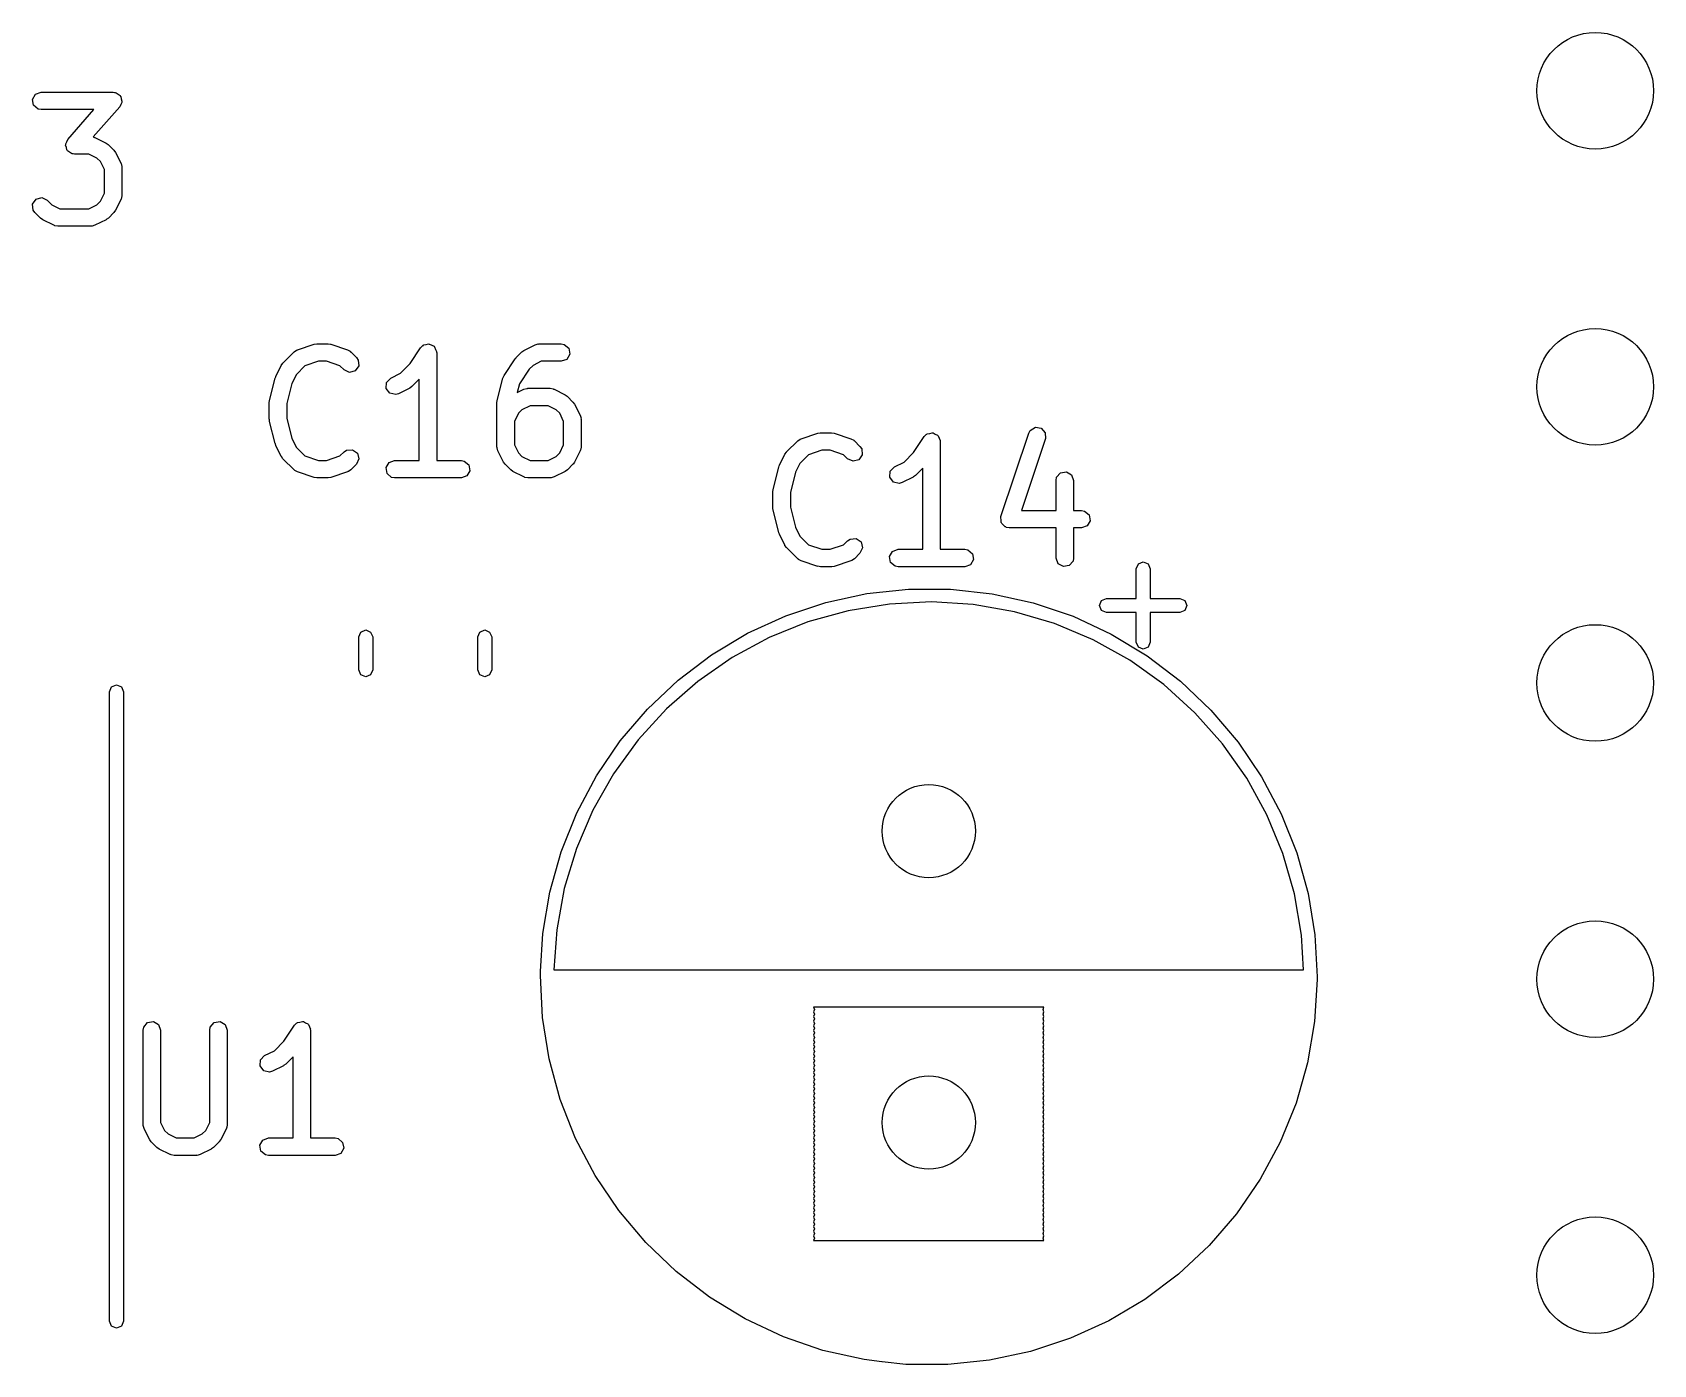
# Model space of a CAD drawing. Extents: x 122.1 to 176.4, y -124 to -74.3.
# Drawn here: x 162.49 to 176.4, y -115.07 to -103.64 of the extents above; entities that cross this region are included whole.
import ezdxf

# ---------------------------------------------------------------- set-up
doc = ezdxf.new("R2010")
doc.units = 0
doc.layers.add('BLACK', color=7, linetype='CONTINUOUS')

msp = doc.modelspace()

# ---------------------------------------------------------------- linework, layer by layer
at = {"layer": 'BLACK', "linetype": 'CONTINUOUS'}
for p, q in [((162.494, -104.214), (162.52, -104.17)), ((162.503, -104.265), (162.494, -104.214)), ((162.52, -104.17), (162.568, -104.152)), ((162.568, -104.152), (163.187, -104.152)), ((163.187, -104.152), (163.198, -104.154)), ((163.198, -104.154), (163.201, -104.154)), ((163.201, -104.154), (163.204, -104.155)), ((163.204, -104.155), (163.213, -104.157)), ((163.213, -104.157), (163.228, -104.17)), ((163.228, -104.17), (163.245, -104.18)), ((163.245, -104.18), (163.247, -104.186)), ((163.247, -104.186), (163.252, -104.19)), ((163.261, -104.24), (163.251, -104.258)), ((163.252, -104.19), (163.255, -104.21)), ((163.255, -104.21), (163.262, -104.229)), ((163.262, -104.229), (163.26, -104.235)), ((163.26, -104.235), (163.261, -104.24)), ((162.542, -104.298), (162.503, -104.265)), ((162.568, -104.302), (162.542, -104.298)), ((163.022, -104.302), (162.568, -104.302)), ((162.797, -104.559), (163.022, -104.302)), ((163.243, -104.277), (163.016, -104.537)), ((163.251, -104.258), (163.243, -104.277)), ((162.779, -104.607), (162.781, -104.601)), ((162.785, -104.626), (162.779, -104.607)), ((162.78, -104.595), (162.79, -104.578)), ((162.781, -104.601), (162.78, -104.595)), ((162.789, -104.646), (162.785, -104.626)), ((162.793, -104.65), (162.789, -104.646)), ((162.79, -104.578), (162.797, -104.559)), ((162.795, -104.655), (162.793, -104.65)), ((162.812, -104.666), (162.795, -104.655)), ((162.828, -104.679), (162.812, -104.666)), ((163.016, -104.537), (163.022, -104.538)), ((163.022, -104.538), (163.026, -104.541)), ((163.026, -104.541), (163.03, -104.541)), ((163.03, -104.541), (163.125, -104.589)), ((163.125, -104.589), (163.143, -104.602)), ((163.143, -104.602), (163.145, -104.603)), ((163.145, -104.603), (163.192, -104.651)), ((163.192, -104.651), (163.205, -104.669)), ((163.205, -104.669), (163.206, -104.67)), ((163.206, -104.67), (163.254, -104.765)), ((162.836, -104.68), (162.828, -104.679)), ((162.839, -104.682), (162.836, -104.68)), ((162.842, -104.681), (162.839, -104.682)), ((162.854, -104.683), (162.842, -104.681)), ((162.979, -104.683), (162.854, -104.683)), ((163.047, -104.718), (162.979, -104.683)), ((163.078, -104.748), (163.047, -104.718)), ((163.112, -104.817), (163.078, -104.748)), ((163.254, -104.765), (163.261, -104.79)), ((163.261, -104.79), (163.26, -104.795)), ((163.26, -104.795), (163.262, -104.799)), ((163.262, -104.799), (163.262, -105.037)), ((163.112, -105.019), (163.112, -104.817)), ((162.495, -105.113), (162.525, -105.071)), ((162.525, -105.071), (162.574, -105.057)), ((162.574, -105.057), (162.621, -105.079)), ((162.621, -105.079), (162.66, -105.118)), ((163.047, -105.118), (163.078, -105.088)), ((163.078, -105.088), (163.112, -105.019)), ((163.254, -105.07), (163.206, -105.166)), ((163.257, -105.063), (163.254, -105.066)), ((163.254, -105.066), (163.254, -105.07)), ((163.262, -105.037), (163.257, -105.063)), ((162.5, -105.164), (162.495, -105.113)), ((162.515, -105.185), (162.5, -105.164)), ((162.562, -105.233), (162.515, -105.185)), ((162.66, -105.118), (162.728, -105.152)), ((162.728, -105.152), (162.979, -105.152)), ((162.979, -105.152), (163.047, -105.118)), ((163.192, -105.185), (163.145, -105.233)), ((163.193, -105.184), (163.192, -105.185)), ((163.206, -105.166), (163.193, -105.184)), ((162.564, -105.233), (162.562, -105.233)), ((162.582, -105.247), (162.564, -105.233)), ((162.677, -105.294), (162.582, -105.247)), ((162.682, -105.295), (162.677, -105.294)), ((162.685, -105.298), (162.682, -105.295)), ((162.711, -105.302), (162.685, -105.298)), ((162.996, -105.302), (162.711, -105.302)), ((163.001, -105.301), (162.996, -105.302)), ((163.005, -105.302), (163.001, -105.301)), ((163.03, -105.294), (163.005, -105.302)), ((163.125, -105.247), (163.03, -105.294)), ((163.126, -105.246), (163.125, -105.247)), ((163.145, -105.233), (163.126, -105.246)), ((164.767, -106.363), (164.91, -106.315)), ((164.91, -106.315), (164.932, -106.312)), ((164.932, -106.312), (164.933, -106.311)), ((164.933, -106.311), (165.029, -106.311)), ((165.029, -106.311), (165.051, -106.315)), ((165.051, -106.315), (165.052, -106.315)), ((165.052, -106.315), (165.195, -106.363)), ((165.823, -106.345), (165.841, -106.326)), ((165.841, -106.326), (165.846, -106.325)), ((165.846, -106.325), (165.848, -106.321)), ((165.848, -106.321), (165.87, -106.318)), ((165.87, -106.318), (165.891, -106.312)), ((165.891, -106.312), (165.895, -106.313)), ((165.895, -106.313), (165.899, -106.313)), ((165.899, -106.313), (165.918, -106.323)), ((165.918, -106.323), (165.938, -106.332)), ((165.938, -106.332), (165.94, -106.336)), ((165.94, -106.336), (165.943, -106.338)), ((165.943, -106.338), (165.951, -106.359)), ((166.709, -106.367), (166.805, -106.319)), ((166.805, -106.319), (166.83, -106.312)), ((166.83, -106.312), (166.834, -106.313)), ((166.834, -106.313), (166.838, -106.311)), ((166.838, -106.311), (167.029, -106.311)), ((167.029, -106.311), (167.054, -106.316)), ((167.054, -106.316), (167.094, -106.349)), ((164.628, -106.496), (164.642, -106.478)), ((164.642, -106.476), (164.738, -106.381)), ((164.642, -106.478), (164.642, -106.476)), ((164.738, -106.381), (164.759, -106.366)), ((164.759, -106.366), (164.763, -106.366)), ((164.763, -106.366), (164.767, -106.363)), ((164.946, -106.461), (164.831, -106.5)), ((165.016, -106.461), (164.946, -106.461)), ((165.131, -106.5), (165.016, -106.461)), ((165.195, -106.363), (165.218, -106.375)), ((165.218, -106.375), (165.22, -106.379)), ((165.22, -106.379), (165.225, -106.381)), ((165.225, -106.381), (165.272, -106.429)), ((165.272, -106.429), (165.287, -106.45)), ((165.287, -106.45), (165.292, -106.501)), ((165.651, -106.563), (165.732, -106.481)), ((165.732, -106.481), (165.823, -106.345)), ((165.951, -106.359), (165.96, -106.378)), ((165.96, -106.378), (165.959, -106.382)), ((165.959, -106.382), (165.961, -106.386)), ((165.961, -106.386), (165.961, -107.311)), ((166.538, -106.583), (166.633, -106.44)), ((166.633, -106.44), (166.641, -106.432)), ((166.641, -106.432), (166.642, -106.429)), ((166.642, -106.429), (166.69, -106.381)), ((166.69, -106.381), (166.708, -106.368)), ((166.708, -106.368), (166.709, -106.367)), ((166.856, -106.461), (166.787, -106.496)), ((167.029, -106.461), (166.856, -106.461)), ((167.077, -106.444), (167.029, -106.461)), ((167.103, -106.399), (167.077, -106.444)), ((167.094, -106.349), (167.103, -106.399)), ((164.527, -106.797), (164.575, -106.606)), ((164.575, -106.606), (164.58, -106.594)), ((164.58, -106.594), (164.581, -106.591)), ((164.581, -106.591), (164.628, -106.496)), ((164.757, -106.574), (164.718, -106.651)), ((164.831, -106.5), (164.757, -106.574)), ((165.166, -106.535), (165.131, -106.5)), ((165.213, -106.556), (165.166, -106.535)), ((165.262, -106.543), (165.213, -106.556)), ((165.292, -106.501), (165.262, -106.543)), ((165.531, -106.642), (165.567, -106.605)), ((165.567, -106.605), (165.651, -106.563)), ((165.811, -106.615), (165.748, -106.678)), ((165.811, -107.311), (165.811, -106.615)), ((166.48, -106.797), (166.527, -106.606)), ((166.527, -106.606), (166.538, -106.583)), ((166.538, -106.583), (166.538, -106.583)), ((166.754, -106.529), (166.67, -106.655)), ((166.787, -106.496), (166.754, -106.529)), ((164.718, -106.651), (164.675, -106.824)), ((165.528, -106.693), (165.531, -106.642)), ((165.559, -106.735), (165.528, -106.693)), ((165.609, -106.747), (165.559, -106.735)), ((165.634, -106.739), (165.609, -106.747)), ((165.729, -106.692), (165.634, -106.739)), ((165.73, -106.69), (165.729, -106.692)), ((165.748, -106.678), (165.73, -106.69)), ((166.67, -106.655), (166.651, -106.729)), ((166.651, -106.729), (166.709, -106.7)), ((166.709, -106.7), (166.734, -106.693)), ((166.734, -106.693), (166.739, -106.694)), ((166.739, -106.694), (166.743, -106.692)), ((166.743, -106.692), (166.933, -106.692)), ((166.933, -106.692), (166.959, -106.697)), ((166.959, -106.697), (166.963, -106.7)), ((166.963, -106.7), (166.967, -106.7)), ((166.967, -106.7), (167.062, -106.748)), ((167.062, -106.748), (167.08, -106.761)), ((164.525, -106.815), (164.528, -106.8)), ((164.525, -106.958), (164.525, -106.815)), ((164.528, -106.8), (164.527, -106.797)), ((164.675, -106.824), (164.675, -106.949)), ((166.477, -106.815), (166.48, -106.8)), ((166.477, -107.196), (166.477, -106.815)), ((166.48, -106.8), (166.48, -106.797)), ((166.692, -106.877), (166.662, -106.907)), ((166.761, -106.842), (166.692, -106.877)), ((166.916, -106.842), (166.761, -106.842)), ((166.984, -106.877), (166.916, -106.842)), ((167.015, -106.907), (166.984, -106.877)), ((167.08, -106.761), (167.082, -106.762)), ((167.082, -106.762), (167.129, -106.81)), ((167.129, -106.81), (167.142, -106.828)), ((167.142, -106.828), (167.143, -106.829)), ((167.143, -106.829), (167.191, -106.924)), ((164.526, -106.961), (164.525, -106.958)), ((164.527, -106.976), (164.526, -106.961)), ((164.575, -107.166), (164.527, -106.976)), ((164.675, -106.949), (164.718, -107.122)), ((166.662, -106.907), (166.627, -106.976)), ((166.627, -106.976), (166.627, -107.178)), ((167.049, -106.976), (167.015, -106.907)), ((167.049, -107.178), (167.049, -106.976)), ((167.191, -106.924), (167.198, -106.949)), ((167.198, -106.949), (167.197, -106.954)), ((167.197, -106.954), (167.199, -106.958)), ((167.199, -106.958), (167.199, -107.196)), ((171.05, -107.054), (171.094, -107.027)), ((171.094, -107.027), (171.144, -107.035)), ((171.144, -107.035), (171.178, -107.073)), ((164.577, -107.169), (164.575, -107.166)), ((164.581, -107.182), (164.577, -107.169)), ((164.718, -107.122), (164.757, -107.199)), ((168.96, -107.238), (169.056, -107.143)), ((169.056, -107.143), (169.077, -107.128)), ((169.077, -107.128), (169.081, -107.128)), ((169.081, -107.128), (169.085, -107.125)), ((169.085, -107.125), (169.228, -107.077)), ((169.228, -107.077), (169.25, -107.074)), ((169.25, -107.074), (169.251, -107.073)), ((169.251, -107.073), (169.347, -107.073)), ((169.347, -107.073), (169.369, -107.077)), ((169.369, -107.077), (169.37, -107.077)), ((169.37, -107.077), (169.513, -107.125)), ((169.513, -107.125), (169.536, -107.137)), ((169.536, -107.137), (169.538, -107.141)), ((169.538, -107.141), (169.543, -107.143)), ((169.543, -107.143), (169.59, -107.191)), ((170.05, -107.243), (170.141, -107.107)), ((170.141, -107.107), (170.159, -107.088)), ((170.159, -107.088), (170.164, -107.087)), ((170.164, -107.087), (170.166, -107.083)), ((170.166, -107.083), (170.188, -107.08)), ((170.188, -107.08), (170.209, -107.074)), ((170.209, -107.074), (170.213, -107.075)), ((170.213, -107.075), (170.217, -107.075)), ((170.217, -107.075), (170.236, -107.085)), ((170.236, -107.085), (170.256, -107.094)), ((170.256, -107.094), (170.258, -107.098)), ((170.258, -107.098), (170.261, -107.1)), ((170.261, -107.1), (170.269, -107.121)), ((170.269, -107.121), (170.278, -107.14)), ((170.278, -107.14), (170.277, -107.144)), ((170.277, -107.144), (170.279, -107.148)), ((170.279, -107.148), (170.279, -108.073)), ((170.799, -107.791), (171.037, -107.077)), ((171.18, -107.124), (170.975, -107.74)), ((171.037, -107.077), (171.05, -107.054)), ((171.178, -107.073), (171.18, -107.124)), ((164.628, -107.277), (164.581, -107.182)), ((164.629, -107.278), (164.628, -107.277)), ((164.642, -107.297), (164.629, -107.278)), ((164.738, -107.392), (164.642, -107.297)), ((164.757, -107.199), (164.831, -107.273)), ((164.831, -107.273), (164.946, -107.311)), ((164.946, -107.311), (165.016, -107.311)), ((165.016, -107.311), (165.131, -107.273)), ((165.131, -107.273), (165.166, -107.238)), ((165.166, -107.238), (165.187, -107.223)), ((165.187, -107.223), (165.239, -107.219)), ((165.239, -107.219), (165.281, -107.248)), ((165.294, -107.298), (165.272, -107.344)), ((165.281, -107.248), (165.294, -107.298)), ((165.552, -107.329), (165.6, -107.311)), ((165.6, -107.311), (165.811, -107.311)), ((165.961, -107.311), (166.172, -107.311)), ((166.172, -107.311), (166.197, -107.316)), ((166.479, -107.2), (166.477, -107.196)), ((166.478, -107.204), (166.479, -107.2)), ((166.485, -107.229), (166.478, -107.204)), ((166.533, -107.325), (166.485, -107.229)), ((166.627, -107.178), (166.662, -107.247)), ((166.662, -107.247), (166.692, -107.277)), ((166.692, -107.277), (166.761, -107.311)), ((166.761, -107.311), (166.916, -107.311)), ((166.916, -107.311), (166.984, -107.277)), ((166.984, -107.277), (167.015, -107.247)), ((167.015, -107.247), (167.049, -107.178)), ((167.191, -107.229), (167.143, -107.325)), ((167.194, -107.222), (167.191, -107.225)), ((167.191, -107.225), (167.191, -107.229)), ((167.199, -107.196), (167.194, -107.222)), ((168.899, -107.353), (168.946, -107.258)), ((168.946, -107.258), (168.96, -107.24)), ((168.96, -107.24), (168.96, -107.238)), ((169.149, -107.262), (169.075, -107.336)), ((169.264, -107.223), (169.149, -107.262)), ((169.334, -107.223), (169.264, -107.223)), ((169.449, -107.262), (169.334, -107.223)), ((169.484, -107.297), (169.449, -107.262)), ((169.531, -107.318), (169.484, -107.297)), ((169.58, -107.305), (169.531, -107.318)), ((169.61, -107.263), (169.58, -107.305)), ((169.59, -107.191), (169.605, -107.212)), ((169.605, -107.212), (169.61, -107.263)), ((169.969, -107.325), (170.05, -107.243)), ((164.742, -107.394), (164.738, -107.392)), ((164.744, -107.398), (164.742, -107.394)), ((164.767, -107.41), (164.744, -107.398)), ((164.91, -107.458), (164.767, -107.41)), ((165.195, -107.41), (165.052, -107.458)), ((165.199, -107.407), (165.195, -107.41)), ((165.203, -107.407), (165.199, -107.407)), ((165.225, -107.392), (165.203, -107.407)), ((165.272, -107.344), (165.225, -107.392)), ((165.526, -107.373), (165.552, -107.329)), ((165.535, -107.424), (165.526, -107.373)), ((165.574, -107.457), (165.535, -107.424)), ((166.22, -107.444), (166.172, -107.461)), ((166.197, -107.316), (166.236, -107.349)), ((166.245, -107.399), (166.22, -107.444)), ((166.236, -107.349), (166.245, -107.399)), ((166.534, -107.326), (166.533, -107.325)), ((166.547, -107.344), (166.534, -107.326)), ((166.595, -107.392), (166.547, -107.344)), ((166.596, -107.392), (166.595, -107.392)), ((166.614, -107.406), (166.596, -107.392)), ((166.709, -107.453), (166.614, -107.406)), ((166.714, -107.454), (166.709, -107.453)), ((166.717, -107.457), (166.714, -107.454)), ((166.967, -107.453), (166.942, -107.461)), ((167.062, -107.406), (166.967, -107.453)), ((167.063, -107.405), (167.062, -107.406)), ((167.082, -107.392), (167.063, -107.405)), ((167.129, -107.344), (167.082, -107.392)), ((167.13, -107.343), (167.129, -107.344)), ((167.143, -107.325), (167.13, -107.343)), ((168.845, -107.559), (168.893, -107.368)), ((168.893, -107.368), (168.898, -107.356)), ((168.898, -107.356), (168.899, -107.353)), ((169.036, -107.413), (168.993, -107.586)), ((169.075, -107.336), (169.036, -107.413)), ((169.846, -107.455), (169.849, -107.404)), ((169.849, -107.404), (169.885, -107.367)), ((169.885, -107.367), (169.969, -107.325)), ((170.047, -107.454), (169.952, -107.501)), ((170.048, -107.452), (170.047, -107.454)), ((170.066, -107.44), (170.048, -107.452)), ((170.129, -107.377), (170.066, -107.44)), ((170.129, -108.073), (170.129, -107.377)), ((171.276, -107.456), (171.309, -107.417)), ((171.309, -107.417), (171.36, -107.408)), ((171.36, -107.408), (171.404, -107.434)), ((171.404, -107.434), (171.422, -107.482)), ((164.911, -107.457), (164.91, -107.458)), ((164.933, -107.461), (164.911, -107.457)), ((165.029, -107.461), (164.933, -107.461)), ((165.03, -107.461), (165.029, -107.461)), ((165.052, -107.458), (165.03, -107.461)), ((165.6, -107.461), (165.574, -107.457)), ((166.172, -107.461), (165.6, -107.461)), ((166.743, -107.461), (166.717, -107.457)), ((166.933, -107.461), (166.743, -107.461)), ((166.938, -107.46), (166.933, -107.461)), ((166.942, -107.461), (166.938, -107.46)), ((168.843, -107.577), (168.846, -107.562)), ((168.843, -107.72), (168.843, -107.577)), ((168.846, -107.562), (168.845, -107.559)), ((168.993, -107.586), (168.993, -107.711)), ((169.877, -107.497), (169.846, -107.455)), ((169.927, -107.509), (169.877, -107.497)), ((169.952, -107.501), (169.927, -107.509)), ((171.272, -107.482), (171.276, -107.456)), ((171.272, -107.74), (171.272, -107.482)), ((171.422, -107.482), (171.422, -107.74)), ((168.844, -107.723), (168.843, -107.72)), ((168.845, -107.738), (168.844, -107.723)), ((168.993, -107.711), (169.036, -107.884)), ((168.893, -107.928), (168.845, -107.738)), ((170.797, -107.802), (170.799, -107.797)), ((170.8, -107.822), (170.797, -107.802)), ((170.799, -107.797), (170.799, -107.791)), ((170.801, -107.843), (170.8, -107.822)), ((170.805, -107.847), (170.801, -107.843)), ((170.806, -107.853), (170.805, -107.847)), ((170.821, -107.866), (170.806, -107.853)), ((170.835, -107.881), (170.821, -107.866)), ((170.975, -107.74), (171.272, -107.74)), ((171.422, -107.74), (171.49, -107.74)), ((171.49, -107.74), (171.515, -107.745)), ((171.515, -107.745), (171.554, -107.778)), ((171.563, -107.828), (171.538, -107.872)), ((171.554, -107.778), (171.563, -107.828)), ((168.895, -107.931), (168.893, -107.928)), ((168.899, -107.944), (168.895, -107.931)), ((168.946, -108.039), (168.899, -107.944)), ((169.036, -107.884), (169.075, -107.961)), ((169.075, -107.961), (169.149, -108.035)), ((169.449, -108.035), (169.484, -108)), ((169.484, -108), (169.505, -107.985)), ((169.505, -107.985), (169.557, -107.981)), ((169.557, -107.981), (169.599, -108.01)), ((169.599, -108.01), (169.612, -108.06)), ((170.84, -107.882), (170.835, -107.881)), ((170.845, -107.886), (170.84, -107.882)), ((170.87, -107.89), (170.845, -107.886)), ((171.272, -107.89), (170.87, -107.89)), ((171.272, -108.148), (171.272, -107.89)), ((171.49, -107.89), (171.422, -107.89)), ((171.422, -107.89), (171.422, -108.148)), ((171.538, -107.872), (171.49, -107.89)), ((168.947, -108.04), (168.946, -108.039)), ((168.96, -108.059), (168.947, -108.04)), ((169.056, -108.154), (168.96, -108.059)), ((169.149, -108.035), (169.264, -108.073)), ((169.264, -108.073), (169.334, -108.073)), ((169.334, -108.073), (169.449, -108.035)), ((169.59, -108.106), (169.543, -108.154)), ((169.612, -108.06), (169.59, -108.106)), ((169.844, -108.135), (169.87, -108.091)), ((169.853, -108.186), (169.844, -108.135)), ((169.87, -108.091), (169.918, -108.073)), ((169.918, -108.073), (170.129, -108.073)), ((170.279, -108.073), (170.49, -108.073)), ((170.49, -108.073), (170.515, -108.078)), ((170.515, -108.078), (170.554, -108.111)), ((170.554, -108.111), (170.563, -108.161)), ((171.289, -108.197), (171.272, -108.148)), ((171.422, -108.148), (171.417, -108.174)), ((169.06, -108.156), (169.056, -108.154)), ((169.062, -108.16), (169.06, -108.156)), ((169.085, -108.172), (169.062, -108.16)), ((169.228, -108.22), (169.085, -108.172)), ((169.229, -108.219), (169.228, -108.22)), ((169.251, -108.223), (169.229, -108.219)), ((169.347, -108.223), (169.251, -108.223)), ((169.348, -108.223), (169.347, -108.223)), ((169.37, -108.22), (169.348, -108.223)), ((169.513, -108.172), (169.37, -108.22)), ((169.517, -108.169), (169.513, -108.172)), ((169.521, -108.169), (169.517, -108.169)), ((169.543, -108.154), (169.521, -108.169)), ((169.892, -108.219), (169.853, -108.186)), ((169.918, -108.223), (169.892, -108.219)), ((170.49, -108.223), (169.918, -108.223)), ((170.538, -108.206), (170.49, -108.223)), ((170.563, -108.161), (170.538, -108.206)), ((171.334, -108.222), (171.289, -108.197)), ((171.384, -108.213), (171.334, -108.222)), ((171.417, -108.174), (171.384, -108.213)), ((171.959, -108.24), (171.977, -108.197)), ((171.959, -108.495), (171.959, -108.24)), ((171.977, -108.197), (172.019, -108.18)), ((172.019, -108.18), (172.061, -108.197)), ((172.061, -108.197), (172.079, -108.24)), ((172.079, -108.24), (172.079, -108.495)), ((169.648, -108.453), (170.006, -108.415)), ((170.006, -108.415), (170.366, -108.415)), ((170.366, -108.415), (170.724, -108.455)), ((168.954, -108.644), (169.296, -108.53)), ((169.296, -108.53), (169.648, -108.453)), ((169.844, -108.543), (169.49, -108.6)), ((170.202, -108.525), (169.844, -108.543)), ((170.561, -108.548), (170.202, -108.525)), ((170.914, -108.61), (170.561, -108.548)), ((170.724, -108.455), (171.076, -108.533)), ((171.076, -108.533), (171.417, -108.648)), ((171.644, -108.555), (171.662, -108.512)), ((171.662, -108.597), (171.644, -108.555)), ((171.662, -108.512), (171.704, -108.495)), ((171.704, -108.495), (171.959, -108.495)), ((172.079, -108.495), (172.334, -108.495)), ((172.334, -108.495), (172.376, -108.512)), ((172.376, -108.512), (172.394, -108.555)), ((172.394, -108.555), (172.376, -108.597)), ((168.627, -108.794), (168.954, -108.644)), ((169.144, -108.696), (168.811, -108.831)), ((169.49, -108.6), (169.144, -108.696)), ((171.258, -108.711), (170.914, -108.61)), ((171.417, -108.648), (171.743, -108.8)), ((171.704, -108.615), (171.662, -108.597)), ((171.959, -108.615), (171.704, -108.615)), ((171.959, -108.87), (171.959, -108.615)), ((172.334, -108.615), (172.079, -108.615)), ((172.079, -108.615), (172.079, -108.87)), ((172.376, -108.597), (172.334, -108.615)), ((165.292, -108.825), (165.31, -108.783)), ((165.292, -109.107), (165.292, -108.825)), ((165.31, -108.783), (165.352, -108.765)), ((165.352, -108.765), (165.394, -108.783)), ((165.394, -108.783), (165.412, -108.825)), ((165.412, -108.825), (165.412, -109.107)), ((166.312, -108.825), (166.33, -108.783)), ((166.312, -109.107), (166.312, -108.825)), ((166.33, -108.783), (166.372, -108.765)), ((166.372, -108.765), (166.414, -108.783)), ((166.414, -108.783), (166.432, -108.825)), ((166.432, -108.825), (166.432, -109.107)), ((168.318, -108.979), (168.627, -108.794)), ((168.811, -108.831), (168.495, -109.002)), ((171.589, -108.85), (171.258, -108.711)), ((171.743, -108.8), (172.052, -108.986)), ((168.031, -109.197), (168.318, -108.979)), ((171.903, -109.025), (171.589, -108.85)), ((171.977, -108.912), (171.959, -108.87)), ((172.019, -108.93), (171.977, -108.912)), ((172.061, -108.912), (172.019, -108.93)), ((172.079, -108.87), (172.061, -108.912)), ((165.31, -109.149), (165.292, -109.107)), ((165.412, -109.107), (165.394, -109.149)), ((166.33, -109.149), (166.312, -109.107)), ((166.432, -109.107), (166.414, -109.149)), ((168.495, -109.002), (168.201, -109.206)), ((172.195, -109.234), (171.903, -109.025)), ((172.052, -108.986), (172.338, -109.204)), ((163.155, -109.295), (163.173, -109.253)), ((163.173, -109.253), (163.215, -109.235)), ((163.215, -109.235), (163.257, -109.253)), ((163.257, -109.253), (163.275, -109.295)), ((165.352, -109.167), (165.31, -109.149)), ((165.394, -109.149), (165.352, -109.167)), ((166.372, -109.167), (166.33, -109.149)), ((166.414, -109.149), (166.372, -109.167)), ((167.769, -109.444), (168.031, -109.197)), ((168.201, -109.206), (167.931, -109.443)), ((172.461, -109.475), (172.195, -109.234)), ((172.338, -109.204), (172.599, -109.452)), ((163.155, -114.695), (163.155, -109.295)), ((163.275, -109.295), (163.275, -114.695)), ((167.535, -109.717), (167.769, -109.444)), ((167.931, -109.443), (167.689, -109.708)), ((172.7, -109.743), (172.461, -109.475)), ((172.599, -109.452), (172.832, -109.727)), ((167.332, -110.015), (167.535, -109.717)), ((167.689, -109.708), (167.478, -109.998)), ((172.907, -110.036), (172.7, -109.743)), ((172.832, -109.727), (173.034, -110.025)), ((167.162, -110.333), (167.332, -110.015)), ((167.478, -109.998), (167.3, -110.31)), ((173.079, -110.351), (172.907, -110.036)), ((173.034, -110.025), (173.203, -110.343)), ((167.028, -110.667), (167.162, -110.333)), ((167.3, -110.31), (167.159, -110.64)), ((173.216, -110.683), (173.079, -110.351)), ((173.203, -110.343), (173.336, -110.678)), ((167.159, -110.64), (167.055, -110.984)), ((166.93, -111.014), (167.028, -110.667)), ((173.315, -111.028), (173.216, -110.683)), ((173.336, -110.678), (173.432, -111.025)), ((166.871, -111.369), (166.93, -111.014)), ((167.055, -110.984), (166.99, -111.337)), ((173.375, -111.382), (173.315, -111.028)), ((173.432, -111.025), (173.491, -111.38)), ((166.99, -111.337), (166.966, -111.68)), ((166.852, -111.695), (166.871, -111.369)), ((173.392, -111.68), (173.375, -111.382)), ((173.491, -111.38), (173.51, -111.74)), ((166.85, -111.728), (166.852, -111.695)), ((166.868, -112.088), (166.85, -111.728)), ((166.966, -111.68), (173.392, -111.68)), ((173.51, -111.763), (173.488, -112.123)), ((173.51, -111.74), (173.51, -111.763)), ((169.192, -112), (169.2, -112.02)), ((171.168, -112), (169.192, -112)), ((169.2, -112.02), (169.192, -112.04)), ((169.192, -112.04), (169.2, -112.06)), ((171.16, -112.02), (171.168, -112)), ((171.168, -112.04), (171.16, -112.02)), ((171.16, -112.06), (171.168, -112.04)), ((163.443, -112.197), (163.448, -112.172)), ((163.448, -112.172), (163.481, -112.132)), ((163.481, -112.132), (163.531, -112.124)), ((163.531, -112.124), (163.576, -112.149)), ((163.576, -112.149), (163.593, -112.197)), ((164.015, -112.197), (164.019, -112.172)), ((164.019, -112.172), (164.052, -112.132)), ((164.052, -112.132), (164.103, -112.124)), ((164.103, -112.124), (164.147, -112.149)), ((164.147, -112.149), (164.165, -112.197)), ((164.65, -112.292), (164.741, -112.156)), ((164.741, -112.156), (164.759, -112.137)), ((164.759, -112.137), (164.764, -112.136)), ((164.764, -112.136), (164.766, -112.132)), ((164.766, -112.132), (164.788, -112.129)), ((164.788, -112.129), (164.809, -112.123)), ((164.809, -112.123), (164.813, -112.124)), ((164.813, -112.124), (164.817, -112.124)), ((164.817, -112.124), (164.836, -112.134)), ((164.836, -112.134), (164.856, -112.143)), ((164.856, -112.143), (164.858, -112.147)), ((164.858, -112.147), (164.861, -112.149)), ((164.861, -112.149), (164.869, -112.17)), ((164.869, -112.17), (164.878, -112.189)), ((166.925, -112.444), (166.868, -112.088)), ((169.2, -112.06), (169.192, -112.08)), ((169.192, -112.08), (169.2, -112.1)), ((169.2, -112.1), (169.192, -112.12)), ((169.192, -112.12), (169.2, -112.14)), ((169.2, -112.14), (169.192, -112.16)), ((169.192, -112.16), (169.2, -112.18)), ((169.2, -112.18), (169.192, -112.2)), ((171.168, -112.08), (171.16, -112.06)), ((171.16, -112.1), (171.168, -112.08)), ((171.168, -112.12), (171.16, -112.1)), ((171.16, -112.14), (171.168, -112.12)), ((171.168, -112.16), (171.16, -112.14)), ((171.16, -112.18), (171.168, -112.16)), ((171.168, -112.2), (171.16, -112.18)), ((173.488, -112.123), (173.427, -112.478)), ((163.443, -113.007), (163.443, -112.197)), ((163.593, -112.197), (163.593, -112.989)), ((164.015, -112.989), (164.015, -112.197)), ((164.165, -112.197), (164.165, -113.007)), ((164.569, -112.374), (164.65, -112.292)), ((164.878, -112.189), (164.877, -112.193)), ((164.877, -112.193), (164.879, -112.197)), ((164.879, -112.197), (164.879, -113.122)), ((169.192, -112.2), (169.2, -112.22)), ((169.2, -112.22), (169.192, -112.24)), ((169.192, -112.24), (169.2, -112.26)), ((169.2, -112.26), (169.192, -112.28)), ((169.192, -112.28), (169.2, -112.3)), ((169.2, -112.3), (169.192, -112.32)), ((169.192, -112.32), (169.2, -112.34)), ((171.16, -112.22), (171.168, -112.2)), ((171.168, -112.24), (171.16, -112.22)), ((171.16, -112.26), (171.168, -112.24)), ((171.168, -112.28), (171.16, -112.26)), ((171.16, -112.3), (171.168, -112.28)), ((171.168, -112.32), (171.16, -112.3)), ((171.16, -112.34), (171.168, -112.32)), ((164.446, -112.504), (164.449, -112.453)), ((164.449, -112.453), (164.485, -112.416)), ((164.485, -112.416), (164.569, -112.374)), ((164.729, -112.426), (164.666, -112.489)), ((164.729, -113.122), (164.729, -112.426)), ((167.02, -112.791), (166.925, -112.444)), ((169.2, -112.34), (169.192, -112.36)), ((169.192, -112.36), (169.2, -112.38)), ((169.2, -112.38), (169.192, -112.4)), ((169.192, -112.4), (169.2, -112.42)), ((169.2, -112.42), (169.192, -112.441)), ((169.192, -112.441), (169.2, -112.461)), ((171.168, -112.36), (171.16, -112.34)), ((171.16, -112.38), (171.168, -112.36)), ((171.168, -112.4), (171.16, -112.38)), ((171.16, -112.42), (171.168, -112.4)), ((171.168, -112.441), (171.16, -112.42)), ((171.16, -112.461), (171.168, -112.441)), ((164.477, -112.546), (164.446, -112.504)), ((164.527, -112.558), (164.477, -112.546)), ((164.552, -112.55), (164.527, -112.558)), ((164.647, -112.503), (164.552, -112.55)), ((164.648, -112.501), (164.647, -112.503)), ((164.666, -112.489), (164.648, -112.501)), ((169.2, -112.461), (169.192, -112.481)), ((169.192, -112.481), (169.2, -112.501)), ((169.2, -112.501), (169.192, -112.521)), ((169.192, -112.521), (169.2, -112.541)), ((169.2, -112.541), (169.192, -112.561)), ((169.192, -112.561), (169.2, -112.581)), ((169.2, -112.581), (169.192, -112.601)), ((171.168, -112.481), (171.16, -112.461)), ((171.16, -112.501), (171.168, -112.481)), ((171.168, -112.521), (171.16, -112.501)), ((171.16, -112.541), (171.168, -112.521)), ((171.168, -112.561), (171.16, -112.541)), ((171.16, -112.581), (171.168, -112.561)), ((171.168, -112.601), (171.16, -112.581)), ((173.427, -112.478), (173.329, -112.824)), ((169.192, -112.601), (169.2, -112.621)), ((169.2, -112.621), (169.192, -112.641)), ((169.192, -112.641), (169.2, -112.661)), ((169.2, -112.661), (169.192, -112.681)), ((169.192, -112.681), (169.2, -112.701)), ((169.2, -112.701), (169.192, -112.721)), ((169.192, -112.721), (169.2, -112.741)), ((171.16, -112.621), (171.168, -112.601)), ((171.168, -112.641), (171.16, -112.621)), ((171.16, -112.661), (171.168, -112.641)), ((171.168, -112.681), (171.16, -112.661)), ((171.16, -112.701), (171.168, -112.681)), ((171.168, -112.721), (171.16, -112.701)), ((171.16, -112.741), (171.168, -112.721)), ((167.152, -113.126), (167.02, -112.791)), ((169.2, -112.741), (169.192, -112.761)), ((169.192, -112.761), (169.2, -112.781)), ((169.2, -112.781), (169.192, -112.801)), ((169.192, -112.801), (169.2, -112.821)), ((169.2, -112.821), (169.192, -112.841)), ((169.192, -112.841), (169.2, -112.861)), ((169.2, -112.861), (169.192, -112.881)), ((171.168, -112.761), (171.16, -112.741)), ((171.16, -112.781), (171.168, -112.761)), ((171.168, -112.801), (171.16, -112.781)), ((171.16, -112.821), (171.168, -112.801)), ((171.168, -112.841), (171.16, -112.821)), ((171.16, -112.861), (171.168, -112.841)), ((171.168, -112.881), (171.16, -112.861)), ((173.329, -112.824), (173.193, -113.158)), ((163.445, -113.011), (163.443, -113.007)), ((163.444, -113.015), (163.445, -113.011)), ((163.451, -113.04), (163.444, -113.015)), ((163.593, -112.989), (163.627, -113.058)), ((163.98, -113.058), (164.015, -112.989)), ((164.165, -113.007), (164.16, -113.033)), ((169.192, -112.881), (169.2, -112.901)), ((169.2, -112.901), (169.192, -112.921)), ((169.192, -112.921), (169.2, -112.941)), ((169.2, -112.941), (169.192, -112.961)), ((169.192, -112.961), (169.2, -112.981)), ((169.2, -112.981), (169.192, -113.001)), ((169.192, -113.001), (169.2, -113.021)), ((171.16, -112.901), (171.168, -112.881)), ((171.168, -112.921), (171.16, -112.901)), ((171.16, -112.941), (171.168, -112.921)), ((171.168, -112.961), (171.16, -112.941)), ((171.16, -112.981), (171.168, -112.961)), ((171.168, -113.001), (171.16, -112.981)), ((171.16, -113.021), (171.168, -113.001)), ((163.499, -113.136), (163.451, -113.04)), ((163.5, -113.137), (163.499, -113.136)), ((163.513, -113.155), (163.5, -113.137)), ((163.627, -113.058), (163.658, -113.088)), ((163.658, -113.088), (163.726, -113.122)), ((163.726, -113.122), (163.881, -113.122)), ((163.881, -113.122), (163.95, -113.088)), ((163.95, -113.088), (163.98, -113.058)), ((164.096, -113.154), (164.095, -113.155)), ((164.109, -113.136), (164.096, -113.154)), ((164.157, -113.04), (164.109, -113.136)), ((164.16, -113.033), (164.157, -113.036)), ((164.157, -113.036), (164.157, -113.04)), ((164.444, -113.184), (164.47, -113.14)), ((164.47, -113.14), (164.518, -113.122)), ((164.518, -113.122), (164.729, -113.122)), ((164.879, -113.122), (165.09, -113.122)), ((165.09, -113.122), (165.115, -113.127)), ((165.115, -113.127), (165.154, -113.16)), ((167.32, -113.445), (167.152, -113.126)), ((169.2, -113.021), (169.192, -113.041)), ((169.192, -113.041), (169.2, -113.061)), ((169.2, -113.061), (169.192, -113.081)), ((169.192, -113.081), (169.2, -113.101)), ((169.2, -113.101), (169.192, -113.121)), ((169.192, -113.121), (169.2, -113.141)), ((169.2, -113.141), (169.192, -113.161)), ((171.168, -113.041), (171.16, -113.021)), ((171.16, -113.061), (171.168, -113.041)), ((171.168, -113.081), (171.16, -113.061)), ((171.16, -113.101), (171.168, -113.081)), ((171.168, -113.121), (171.16, -113.101)), ((171.16, -113.141), (171.168, -113.121)), ((171.168, -113.161), (171.16, -113.141)), ((163.56, -113.203), (163.513, -113.155)), ((163.562, -113.203), (163.56, -113.203)), ((163.58, -113.217), (163.562, -113.203)), ((163.675, -113.264), (163.58, -113.217)), ((163.679, -113.265), (163.675, -113.264)), ((163.683, -113.268), (163.679, -113.265)), ((163.709, -113.272), (163.683, -113.268)), ((163.899, -113.272), (163.709, -113.272)), ((163.903, -113.271), (163.899, -113.272)), ((163.908, -113.272), (163.903, -113.271)), ((163.933, -113.264), (163.908, -113.272)), ((164.028, -113.217), (163.933, -113.264)), ((164.029, -113.216), (164.028, -113.217)), ((164.047, -113.203), (164.029, -113.216)), ((164.095, -113.155), (164.047, -113.203)), ((164.453, -113.235), (164.444, -113.184)), ((164.492, -113.268), (164.453, -113.235)), ((164.518, -113.272), (164.492, -113.268)), ((165.09, -113.272), (164.518, -113.272)), ((165.138, -113.255), (165.09, -113.272)), ((165.163, -113.21), (165.138, -113.255)), ((165.154, -113.16), (165.163, -113.21)), ((169.192, -113.161), (169.2, -113.181)), ((169.2, -113.181), (169.192, -113.201)), ((169.192, -113.201), (169.2, -113.221)), ((169.2, -113.221), (169.192, -113.241)), ((169.192, -113.241), (169.2, -113.261)), ((169.2, -113.261), (169.192, -113.281)), ((169.192, -113.281), (169.2, -113.301)), ((171.16, -113.181), (171.168, -113.161)), ((171.168, -113.201), (171.16, -113.181)), ((171.16, -113.221), (171.168, -113.201)), ((171.168, -113.241), (171.16, -113.221)), ((171.16, -113.261), (171.168, -113.241)), ((171.168, -113.281), (171.16, -113.261)), ((171.16, -113.301), (171.168, -113.281)), ((173.193, -113.158), (173.022, -113.475)), ((169.2, -113.301), (169.192, -113.321)), ((169.192, -113.321), (169.2, -113.341)), ((169.2, -113.341), (169.192, -113.361)), ((169.192, -113.361), (169.2, -113.381)), ((169.2, -113.381), (169.192, -113.401)), ((169.192, -113.401), (169.2, -113.421)), ((169.2, -113.421), (169.192, -113.441)), ((171.168, -113.321), (171.16, -113.301)), ((171.16, -113.341), (171.168, -113.321)), ((171.168, -113.361), (171.16, -113.341)), ((171.16, -113.381), (171.168, -113.361)), ((171.168, -113.401), (171.16, -113.381)), ((171.16, -113.421), (171.168, -113.401)), ((171.168, -113.441), (171.16, -113.421)), ((167.521, -113.744), (167.32, -113.445)), ((169.192, -113.441), (169.2, -113.461)), ((169.2, -113.461), (169.192, -113.481)), ((169.192, -113.481), (169.2, -113.501)), ((169.2, -113.501), (169.192, -113.521)), ((169.192, -113.521), (169.2, -113.541)), ((169.2, -113.541), (169.192, -113.561)), ((169.192, -113.561), (169.2, -113.581)), ((171.16, -113.461), (171.168, -113.441)), ((171.168, -113.481), (171.16, -113.461)), ((171.16, -113.501), (171.168, -113.481)), ((171.168, -113.521), (171.16, -113.501)), ((171.16, -113.541), (171.168, -113.521)), ((171.168, -113.561), (171.16, -113.541)), ((171.16, -113.581), (171.168, -113.561)), ((173.022, -113.475), (172.818, -113.772)), ((169.2, -113.581), (169.192, -113.601)), ((169.192, -113.601), (169.2, -113.621)), ((169.2, -113.621), (169.192, -113.641)), ((169.192, -113.641), (169.2, -113.661)), ((169.2, -113.661), (169.192, -113.681)), ((169.192, -113.681), (169.2, -113.701)), ((169.2, -113.701), (169.192, -113.721)), ((171.168, -113.601), (171.16, -113.581)), ((171.16, -113.621), (171.168, -113.601)), ((171.168, -113.641), (171.16, -113.621)), ((171.16, -113.661), (171.168, -113.641)), ((171.168, -113.681), (171.16, -113.661)), ((171.16, -113.701), (171.168, -113.681)), ((171.168, -113.721), (171.16, -113.701)), ((167.753, -114.02), (167.521, -113.744)), ((169.192, -113.721), (169.2, -113.741)), ((169.2, -113.741), (169.192, -113.761)), ((169.192, -113.761), (169.2, -113.781)), ((169.2, -113.781), (169.192, -113.801)), ((169.192, -113.801), (169.2, -113.821)), ((169.2, -113.821), (169.192, -113.841)), ((169.192, -113.841), (169.2, -113.861)), ((171.16, -113.741), (171.168, -113.721)), ((171.168, -113.761), (171.16, -113.741)), ((171.16, -113.781), (171.168, -113.761)), ((171.168, -113.801), (171.16, -113.781)), ((171.16, -113.821), (171.168, -113.801)), ((171.168, -113.841), (171.16, -113.821)), ((171.16, -113.861), (171.168, -113.841)), ((172.818, -113.772), (172.583, -114.045)), ((169.2, -113.861), (169.192, -113.881)), ((169.192, -113.881), (169.2, -113.901)), ((169.2, -113.901), (169.192, -113.921)), ((169.192, -113.921), (169.2, -113.941)), ((169.2, -113.941), (169.192, -113.961)), ((169.192, -113.961), (169.2, -113.981)), ((169.2, -113.981), (169.192, -114.001)), ((171.168, -113.881), (171.16, -113.861)), ((171.16, -113.901), (171.168, -113.881)), ((171.168, -113.921), (171.16, -113.901)), ((171.16, -113.941), (171.168, -113.921)), ((171.168, -113.961), (171.16, -113.941)), ((171.16, -113.981), (171.168, -113.961)), ((171.168, -114.001), (171.16, -113.981)), ((168.013, -114.268), (167.753, -114.02)), ((169.192, -114.001), (171.168, -114.001)), ((172.583, -114.045), (172.32, -114.291)), ((168.299, -114.488), (168.013, -114.268)), ((172.32, -114.291), (172.032, -114.507)), ((168.606, -114.675), (168.299, -114.488)), ((172.032, -114.507), (171.723, -114.691)), ((168.933, -114.828), (168.606, -114.675)), ((163.173, -114.737), (163.155, -114.695)), ((163.215, -114.755), (163.173, -114.737)), ((163.257, -114.737), (163.215, -114.755)), ((163.275, -114.695), (163.257, -114.737)), ((171.723, -114.691), (171.395, -114.84)), ((169.273, -114.944), (168.933, -114.828)), ((169.625, -115.023), (169.273, -114.944)), ((171.053, -114.954), (170.701, -115.029)), ((171.395, -114.84), (171.053, -114.954)), ((169.777, -115.041), (169.625, -115.023)), ((169.778, -115.041), (169.777, -115.041)), ((169.779, -115.041), (169.778, -115.041)), ((169.983, -115.064), (169.779, -115.041)), ((170.343, -115.066), (169.983, -115.064)), ((170.701, -115.029), (170.343, -115.066))]:
    msp.add_line(p, q, dxfattribs=at)
at = {"layer": 'BLACK'}
for centre, radius in [((175.895, -104.14), 0.5), ((175.895, -106.68), 0.5), ((175.895, -109.22), 0.5), ((170.18, -110.49), 0.4), ((175.895, -111.76), 0.5), ((170.18, -112.99), 0.4), ((175.895, -114.3), 0.5)]:
    msp.add_circle(centre, radius, dxfattribs=at)

doc.saveas('drawing.dxf')
